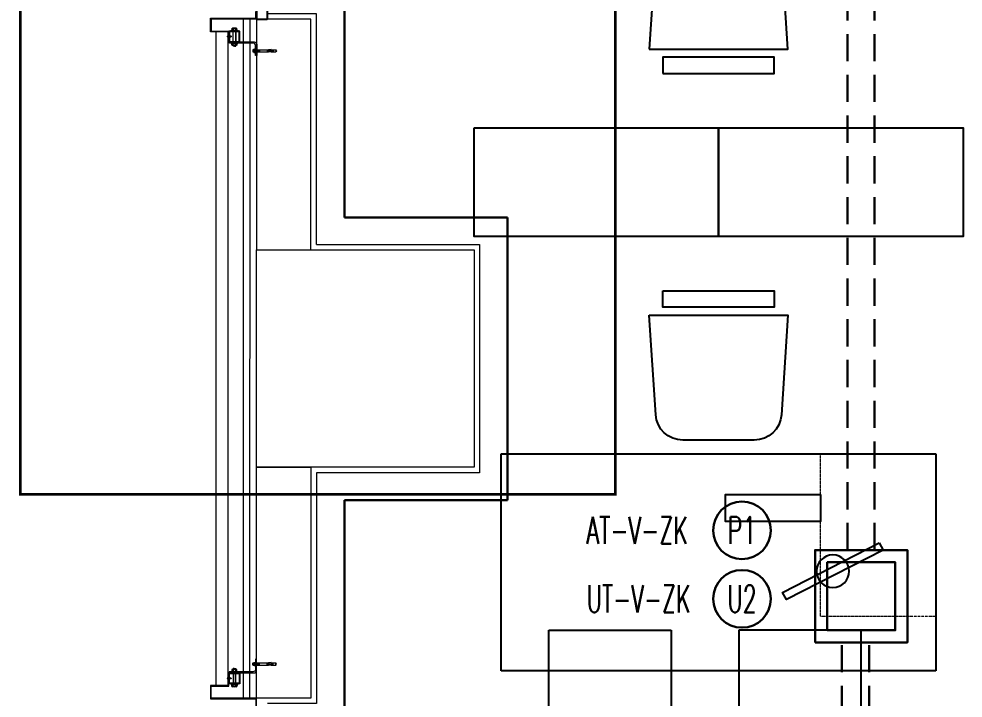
# Model space of a CAD drawing. Extents: x -1439 to 34962, y -872 to 8330.
# Drawn here: x 2713.3 to 3060.8, y 1627.5 to 1877.6 of the extents above; entities that cross this region are included whole.
import ezdxf
from ezdxf.enums import TextEntityAlignment as Align

# ---------------------------------------------------------------- set-up
doc = ezdxf.new("R2010")
doc.units = 0
for name, pattern in [('DOT2', [0.125, 0, -0.125]), ('HIDDEN', [0.375, 0.25, -0.125]), ('HIDDEN2', [4.7625, 3.175, -1.5875])]:
    doc.linetypes.add(name, pattern=pattern)
doc.layers.get('0').update_dxf_attribs({"color": 9, "lineweight": 9})
for name, color, linetype, lineweight in [('00', 9, 'Continuous', 9), ('01', 9, 'Continuous', 9), ('05', 9, 'Continuous', 9), ('06D', 9, 'Continuous', 9), ('10', 9, 'Continuous', 9), ('10A', 9, 'Continuous', 9), ('14', 9, 'Continuous', 9), ('21', 9, 'Continuous', 9), ('33', 9, 'BATTING', 9), ('E-KABLO', 7, 'Continuous', 30), ('E-YAZI', 7, 'Continuous', 30)]:
    doc.layers.add(name, color=color, linetype=linetype, lineweight=lineweight)
doc.styles.add('E-YAZI', font='txttw.shx')
doc.linetypes.add('BATTING', pattern='A,0.0001,-0.1,[134,ltypeshp.shx,S=0.1,R=0,X=-0.1,Y=0],-0.2,[134,ltypeshp.shx,S=0.1,R=180,X=0.1,Y=0],-0.1', length=0.4001)

# ---------------------------------------------------------------- blocks, each defined once
blk = doc.blocks.new('p-kolon-80x80-vw')
at = {"layer": '01'}
blk.add_lwpolyline([(-40, -40), (-40, 40), (40, 40), (40, -40)], close=True, dxfattribs=at)
blk = doc.blocks.new('ciftkanatdograma_pr2')
at = {"layer": '10', "lineweight": 25, "ltscale": 0.5}
blk.add_lwpolyline([(-150, -3.8, 0.414214), (-149.8, -4), (-146.2, -4, 0.414214), (-146, -3.8), (-146, -0.2, 0.414214), (-146.2, 0), (-149.8, 0, 0.414214), (-150, -0.2)], format="xyb", close=True, dxfattribs=at)
blk = doc.blocks.new('cxvxv')
for p, q in [((-21988.4, 8560.98, 0), (-21988.4, 8560.32, 0)), ((-21988.4, 8560.32, 0), (-21986.64, 8560.32, 0)), ((-21986.86, 8561.07, 0), (-21988.18, 8561.07, 0)), ((-21988.02, 8561.25, 0), (-21987.03, 8561.3, 0)), ((-21988.02, 8561.25, 0), (-21988, 8561.26, 0)), ((-21988, 8561.23, 0), (-21988.02, 8561.25, 0)), ((-21988.02, 8561.13, 0), (-21987.03, 8561.19, 0)), ((-21988.02, 8561.13, 0), (-21988, 8561.14, 0)), ((-21988, 8561.11, 0), (-21988.02, 8561.13, 0)), ((-21988.02, 8560.32, 0), (-21987.02, 8560.32, 0)), ((-21988.02, 8560.28, 0), (-21988.02, 8560.32, 0)), ((-21988.02, 8560.11, 0), (-21988.02, 8555.61, 0)), ((-21988, 8561.3, 0), (-21987.94, 8561.35, 0)), ((-21988, 8561.26, 0), (-21988, 8561.3, 0)), ((-21988, 8561.14, 0), (-21988, 8561.23, 0)), ((-21988, 8561.07, 0), (-21988, 8561.11, 0)), ((-21987.96, 8560.98, 0), (-21987.96, 8560.32, 0)), ((-21987.54, 8561.35, 0), (-21987.94, 8561.35, 0)), ((-21987.7, 8561.05, 0), (-21987.7, 8561.08, 0)), ((-21987.7, 8561.07, 0), (-21987.7, 8561.07, 0)), ((-21987.54, 8561.35, 0), (-21987.1, 8561.35, 0)), ((-21987.03, 8561.3, 0), (-21987.1, 8561.35, 0)), ((-21987.08, 8560.64, 0), (-21987.08, 8560.98, 0)), ((-21987.08, 8560.64, 0), (-21987.08, 8560.32, 0)), ((-21987.06, 8560.32, 0), (-21987.06, 8560.28, 0)), ((-21987.06, 8555.61, 0), (-21987.06, 8560.11, 0)), ((-21987.05, 8561.32, 0), (-21987.03, 8561.3, 0)), ((-21987.03, 8561.3, 0), (-21987.05, 8561.28, 0)), ((-21987.03, 8561.3, 0), (-21987.05, 8561.29, 0)), ((-21987.05, 8561.28, 0), (-21987.05, 8561.2, 0)), ((-21987.05, 8561.2, 0), (-21987.03, 8561.19, 0)), ((-21987.03, 8561.19, 0), (-21987.05, 8561.17, 0)), ((-21987.05, 8561.17, 0), (-21987.05, 8561.08, 0)), ((-21987.05, 8561.08, 0), (-21987.03, 8561.07, 0)), ((-21987.02, 8560.32, 0), (-21987.02, 8560.28, 0)), ((-21987.02, 8555.61, 0), (-21987.02, 8560.11, 0)), ((-21986.64, 8560.32, 0), (-21986.64, 8560.98, 0)), ((-21988.4, 8555.4, 0), (-21986.64, 8555.4, 0)), ((-21988.4, 8554.74, 0), (-21988.4, 8555.4, 0)), ((-21986.86, 8554.65, 0), (-21988.17, 8554.65, 0)), ((-21988.02, 8555.44, 0), (-21988.02, 8555.4, 0)), ((-21988.02, 8555.4, 0), (-21987.02, 8555.4, 0)), ((-21987.96, 8554.74, 0), (-21987.96, 8555.4, 0)), ((-21987.08, 8555.08, 0), (-21987.08, 8555.4, 0)), ((-21987.08, 8555.08, 0), (-21987.08, 8554.74, 0)), ((-21987.06, 8555.4, 0), (-21987.06, 8555.44, 0)), ((-21987.02, 8555.4, 0), (-21987.02, 8555.44, 0)), ((-21986.64, 8555.4, 0), (-21986.64, 8554.74, 0))]:
    blk.add_line(p, q)
at = {"elevation": 0}
for points in [[(-21986.3, 8560.11), (-21988.7, 8560.11), (-21988.7, 8560.28), (-21986.3, 8560.28)], [(-21986.3, 8555.61), (-21988.7, 8555.61), (-21988.7, 8555.44), (-21986.3, 8555.44)]]:
    blk.add_lwpolyline(points, close=True, dxfattribs=at)
for points in [[(-21987.98, 8560.28), (-21987.98, 8560.32)], [(-21987.98, 8560.11), (-21987.98, 8555.61)], [(-21987.98, 8555.44), (-21987.98, 8555.4)]]:
    blk.add_lwpolyline(points, dxfattribs=at)
for centre, radius, start, end in [((-21988.18, 8560.75, 0), 0.315, 45.8497, 134.1503), ((-21987.52, 8559.95, 0), 1.12, 66.8701, 113.1299), ((-21987.52, 8559.95, 0), 1.12, 66.8701, 113.1299), ((-21986.86, 8560.76, 0), 0.313, 45.449, 134.551), ((-21988.18, 8554.97, 0), 0.315, 225.8497, 314.1503), ((-21987.52, 8555.77, 0), 1.12, 246.8701, 293.1299), ((-21987.52, 8555.77, 0), 1.12, 246.8701, 293.1299), ((-21986.86, 8554.96, 0), 0.313, 225.449, 314.551)]:
    blk.add_arc(centre, radius, start, end)
blk = doc.blocks.new('VIDA')
for p, q in [((-18072, 6523.9), (-18071.9, 6524)), ((-18071.9, 6523.8), (-18072, 6523.9)), ((-18071.9, 6524), (-18070.1, 6524.7)), ((-18069.6, 6522.9), (-18071.9, 6523.8)), ((-18069.7, 6524.9), (-18070.6, 6523.2)), ((-18070.6, 6523.2), (-18070.1, 6524.7)), ((-18070.1, 6524.7), (-18069.9, 6525.1)), ((-18069.9, 6525.1), (-18070.1, 6524.1)), ((-18070.1, 6524.1), (-18070, 6524.3)), ((-18070, 6524.3), (-18069.8, 6525.1)), ((-18069.9, 6525.1), (-18069.8, 6525.1)), ((-18069.8, 6525.1), (-18069.7, 6524.9)), ((-18069.7, 6524.9), (-18069.3, 6525)), ((-18069.6, 6522.8), (-18069.1, 6525)), ((-18069.6, 6522.8), (-18069.6, 6522.9)), ((-18069.4, 6522.4), (-18069.6, 6522.8)), ((-18068.9, 6525.3), (-18069.4, 6522.4)), ((-18069.3, 6522.4), (-18069.4, 6522.4)), ((-18069.3, 6522.4), (-18068.9, 6525.3)), ((-18069.3, 6525), (-18069.1, 6525)), ((-18069.1, 6522.8), (-18069.3, 6522.4)), ((-18069.1, 6525), (-18068.9, 6525.3)), ((-18068.7, 6522.8), (-18069.1, 6522.8)), ((-18068.9, 6525.3), (-18068.9, 6525.3)), ((-18068.9, 6525.3), (-18068.7, 6525)), ((-18068.7, 6522.8), (-18068.2, 6525)), ((-18068.7, 6525), (-18068.2, 6525)), ((-18068.5, 6522.4), (-18068.7, 6522.8)), ((-18068, 6525.3), (-18068.5, 6522.4)), ((-18068.4, 6522.4), (-18068.5, 6522.4)), ((-18068.4, 6522.4), (-18067.9, 6525.3)), ((-18068.2, 6522.8), (-18068.4, 6522.4)), ((-18068.2, 6522.8), (-18068.4, 6522.4)), ((-18068.2, 6525), (-18068, 6525.3)), ((-18067.7, 6525), (-18068.2, 6522.8)), ((-18067.7, 6522.8), (-18068.2, 6522.8)), ((-18067.9, 6525.3), (-18068, 6525.3)), ((-18067.9, 6525.3), (-18067.7, 6525)), ((-18067.7, 6522.8), (-18067.2, 6525)), ((-18067.7, 6525), (-18067.2, 6525)), ((-18067.5, 6522.4), (-18067.7, 6522.8)), ((-18067, 6525.3), (-18067.5, 6522.4)), ((-18067.4, 6522.4), (-18067.5, 6522.4)), ((-18067.4, 6522.4), (-18066.9, 6525.3)), ((-18067.2, 6522.8), (-18067.4, 6522.4)), ((-18067.2, 6522.8), (-18067.4, 6522.4)), ((-18067.2, 6525), (-18067, 6525.3)), ((-18066.7, 6525), (-18067.2, 6522.8)), ((-18066.7, 6522.8), (-18067.2, 6522.8)), ((-18066.9, 6525.3), (-18067, 6525.3)), ((-18066.9, 6525.3), (-18066.7, 6525)), ((-18066.3, 6525), (-18066.7, 6525)), ((-18066.7, 6522.8), (-18066.3, 6525)), ((-18066.5, 6522.4), (-18066.7, 6522.8)), ((-18066.1, 6525.3), (-18066.5, 6522.4)), ((-18066.5, 6522.4), (-18066, 6525.3)), ((-18066.3, 6522.8), (-18066.5, 6522.4)), ((-18066.3, 6522.8), (-18066.5, 6522.4)), ((-18066.5, 6522.4), (-18066.5, 6522.4)), ((-18066.3, 6525), (-18066.1, 6525.3)), ((-18065.8, 6525), (-18066.3, 6522.8)), ((-18066.3, 6522.8), (-18065.8, 6522.8)), ((-18066, 6525.3), (-18066.1, 6525.3)), ((-18066, 6525.3), (-18065.8, 6525)), ((-18065.8, 6522.8), (-18065.3, 6525)), ((-18065.8, 6525), (-18065.3, 6525)), ((-18065.6, 6522.4), (-18065.8, 6522.8)), ((-18065.1, 6525.3), (-18065.6, 6522.4)), ((-18065.5, 6522.4), (-18065.6, 6522.4)), ((-18065.5, 6522.4), (-18065, 6525.3)), ((-18065.3, 6522.8), (-18065.5, 6522.4)), ((-18065.3, 6522.8), (-18065.5, 6522.4)), ((-18065.3, 6525), (-18065.1, 6525.3)), ((-18064.8, 6525), (-18065.3, 6522.8)), ((-18064.8, 6522.8), (-18065.3, 6522.8)), ((-18065.1, 6525.3), (-18065, 6525.3)), ((-18065, 6525.3), (-18064.8, 6525)), ((-18064.8, 6525), (-18064.3, 6525)), ((-18064.8, 6522.8), (-18064.3, 6525)), ((-18064.6, 6522.4), (-18064.8, 6522.8)), ((-18064.1, 6525.3), (-18064.6, 6522.4)), ((-18064.5, 6522.4), (-18064.6, 6522.4)), ((-18064.5, 6522.4), (-18064, 6525.3)), ((-18064.3, 6522.8), (-18064.5, 6522.4)), ((-18064.3, 6522.8), (-18064.5, 6522.4)), ((-18064.3, 6525), (-18064.1, 6525.3)), ((-18063.8, 6525), (-18064.3, 6522.8)), ((-18063.8, 6522.8), (-18064.3, 6522.8)), ((-18064, 6525.3), (-18064.1, 6525.3)), ((-18064, 6525.3), (-18063.8, 6525)), ((-18063.8, 6522.8), (-18062, 6525)), ((-18062, 6525), (-18063.8, 6525)), ((-18063.6, 6522.4), (-18063.8, 6522.8)), ((-18063.6, 6522.4), (-18061.7, 6525.3)), ((-18061.8, 6525.3), (-18063.6, 6522.4)), ((-18062, 6522.8), (-18063.6, 6522.4)), ((-18062, 6522.8), (-18063.6, 6522.4)), ((-18063.6, 6522.4), (-18063.6, 6522.4)), ((-18061.5, 6525), (-18063.4, 6522.8)), ((-18063.4, 6522.8), (-18061.5, 6522.8)), ((-18061.7, 6525.3), (-18063.2, 6525.3)), ((-18062.7, 6522.4), (-18061.5, 6522.8)), ((-18062.6, 6522.4), (-18062.1, 6525.3)), ((-18062.4, 6522.8), (-18062.6, 6522.4)), ((-18062.4, 6522.8), (-18062.6, 6522.4)), ((-18062.6, 6522.4), (-18061.3, 6522.4)), ((-18062.4, 6525), (-18062.2, 6525.3)), ((-18061.5, 6525), (-18062.4, 6525)), ((-18061.5, 6522.8), (-18062.4, 6525)), ((-18061.9, 6525), (-18062.4, 6522.8)), ((-18061.9, 6522.8), (-18062.4, 6522.8)), ((-18062.2, 6525.3), (-18062.1, 6525.3)), ((-18062.2, 6525.3), (-18061.3, 6522.4)), ((-18062.1, 6525.3), (-18061.9, 6525)), ((-18062, 6525), (-18061.8, 6525.3)), ((-18061.9, 6525), (-18061.4, 6525)), ((-18061.9, 6522.8), (-18061.4, 6525)), ((-18061.7, 6522.4), (-18061.9, 6522.8)), ((-18061.2, 6525.3), (-18061.7, 6522.4)), ((-18061.7, 6525.3), (-18061.5, 6525)), ((-18061.6, 6522.4), (-18061.7, 6522.4)), ((-18061.6, 6522.4), (-18061.2, 6525.3)), ((-18061.4, 6522.8), (-18061.6, 6522.4)), ((-18061.4, 6522.8), (-18061.6, 6522.4)), ((-18061.4, 6525), (-18061.2, 6525.3)), ((-18061, 6525), (-18061.4, 6522.8)), ((-18060.9, 6522.8), (-18061.4, 6522.8)), ((-18061.2, 6525.3), (-18061, 6525)), ((-18061.2, 6525.3), (-18061.2, 6525.3)), ((-18061, 6525), (-18060.5, 6525)), ((-18060.9, 6522.8), (-18060.5, 6525)), ((-18060.7, 6522.4), (-18060.9, 6522.8)), ((-18060.7, 6522.4), (-18060.2, 6525.3)), ((-18060.3, 6525.3), (-18060.7, 6522.4)), ((-18060.5, 6522.8), (-18060.7, 6522.4)), ((-18060.5, 6522.8), (-18060.7, 6522.4)), ((-18060.7, 6522.4), (-18060.7, 6522.4)), ((-18060.5, 6525), (-18060.3, 6525.3)), ((-18060, 6525), (-18060.5, 6522.8)), ((-18060.5, 6522.8), (-18060, 6522.8)), ((-18060.3, 6525.3), (-18060.2, 6525.3)), ((-18060.2, 6525.3), (-18060, 6525)), ((-18060, 6525), (-18059.5, 6525)), ((-18060, 6522.8), (-18059.5, 6525)), ((-18059.8, 6522.4), (-18060, 6522.8)), ((-18059.3, 6525.3), (-18059.8, 6522.4)), ((-18059.7, 6522.4), (-18059.8, 6522.4)), ((-18059.7, 6522.4), (-18059.2, 6525.3)), ((-18059.5, 6522.8), (-18059.7, 6522.4)), ((-18059.5, 6522.8), (-18059.7, 6522.4)), ((-18059.5, 6525), (-18059.3, 6525.3)), ((-18059.2, 6524), (-18059.5, 6522.8)), ((-18059.5, 6522.8), (-18059.2, 6522.8)), ((-18059.3, 6525.3), (-18059.2, 6525.3)), ((-18058.1, 6526.6), (-18059.2, 6526.6)), ((-18059.2, 6521.2), (-18059.2, 6526.6)), ((-18058.1, 6521.2), (-18059.2, 6521.2))]:
    blk.add_line(p, q)
for points in [[(-18068.7, 6525), (-18069.1, 6522.8)], [(-18057.2, 6524.3), (-18057.5, 6524), (-18057.5, 6523.8), (-18057.2, 6523.5)]]:
    blk.add_lwpolyline(points)
for centre, start, end in [((-18062.4, 6523.6), 7.5095, 35.2427), ((-18062.4, 6524.2), 324.7573, 352.4905)]:
    blk.add_arc(centre, 5.21, start, end)
blk = doc.blocks.new('çelik dübel')
at = {"ltscale": 7}
for p, q in [((-87.2, -2), (-85, 2)), ((-85, -6), (-85, 2)), ((-68, 2), (-85, 2)), ((-75, -6), (-75, 2)), ((-70, -6), (-70, 2)), ((-68, 3), (-58, 2)), ((-68, -7), (-68, 3)), ((-58, -6), (-58, 2)), ((-8.5, 2), (-58, 2)), ((-53, 1.5), (-58, 1.5)), ((-53, -6), (-53, 2)), ((-25, -6), (-25, 2)), ((-25, -6), (-23.9, 2)), ((-23, -6), (-21.9, 2)), ((-21, -6), (-19.9, 2)), ((-19, -6), (-17.9, 2)), ((-17, -6), (-15.9, 2)), ((-85, -6), (-87.2, -2)), ((-68, -6), (-85, -6)), ((-68, -7), (-58, -6)), ((-53, -5.5), (-58, -5.5)), ((-8.5, -6), (-58, -6))]:
    blk.add_line(p, q, dxfattribs=at)
for p, q in [((-15, -6), (-13.9, 2)), ((-13, -6), (-11.9, 2)), ((-11, -6), (-10, 1.1)), ((-10, -9), (-10, 5)), ((-9, 5), (-10, 5)), ((-10, 3), (-10, 5)), ((-9, -9), (-9, 5)), ((-8.5, 2), (-8.5, 3)), ((-8.5, -4), (-8.5, 0)), ((-5, 4), (-7.5, 4)), ((-5, 1), (-7.5, 1)), ((-4, 2), (-4, 3)), ((-1, 2), (-4, 2)), ((-4, -4), (-4, 0)), ((-3, -6), (-1.9, 2)), ((-1, -6), (0, 1.1)), ((0, -5), (0, 1)), ((-10, -7), (-10, -9.1)), ((-9, -9), (-10, -9)), ((-8.5, -6), (-8.5, -7)), ((-5, -5), (-7.5, -5)), ((-5, -8), (-7.5, -8)), ((-4, -6), (-4, -7)), ((-1, -6), (-4, -6))]:
    blk.add_line(p, q)
for points in [[(-68, 0.6), (-67.4, 0.4), (-67, 0.1), (-66.6, -0.3), (-66.2, -0.8), (-65.9, -1.3), (-65.7, -1.9), (-65.4, -2.3), (-65.2, -2.8), (-65, -3.1), (-64.8, -3.3), (-64.6, -3.5), (-64.4, -3.6), (-64.2, -3.5), (-63.9, -3.5), (-63.7, -3.3), (-63.5, -3.1), (-63.2, -2.9), (-62.9, -2.6), (-62.7, -2.3), (-62.4, -2), (-62.1, -1.7), (-61.9, -1.4), (-61.6, -1.1), (-61.4, -0.9), (-61.2, -0.7), (-61, -0.6), (-60.8, -0.5), (-60.6, -0.5), (-60.4, -0.5), (-60.3, -0.7), (-60.1, -0.9), (-59.9, -1.1), (-59.8, -1.5), (-59.6, -1.9), (-59.4, -2.3), (-59.2, -2.7), (-58.9, -3), (-58.7, -3.3), (-58.4, -3.5), (-58, -3.5)], [(-68, -0.5), (-68, -0.5), (-67.9, -0.5), (-67.9, -0.5), (-67.8, -0.5), (-67.8, -0.6), (-67.7, -0.6), (-67.7, -0.6), (-67.6, -0.7), (-67.6, -0.7), (-67.6, -0.8), (-67.5, -0.8), (-67.5, -0.8), (-67.5, -0.9), (-67.4, -0.9), (-67.4, -0.9), (-67.3, -1), (-67.3, -1), (-67.3, -1.1), (-67.2, -1.1), (-67.2, -1.2), (-67.2, -1.2), (-67.1, -1.3), (-67.1, -1.3), (-67.1, -1.4), (-67, -1.4), (-67, -1.5), (-67, -1.5), (-66.9, -1.6), (-66.9, -1.6), (-66.9, -1.7), (-66.9, -1.7), (-66.8, -1.8), (-66.8, -1.9), (-66.8, -1.9), (-66.7, -2), (-66.7, -2), (-66.7, -2.1), (-66.6, -2.2), (-66.6, -2.2), (-66.6, -2.3), (-66.6, -2.3), (-66.5, -2.4), (-66.5, -2.5), (-66.5, -2.5), (-66.4, -2.6), (-66.4, -2.7), (-66.4, -2.7), (-66.3, -2.8), (-66.3, -2.8), (-66.3, -2.9), (-66.3, -3), (-66.2, -3), (-66.2, -3.1), (-66.2, -3.1), (-66.1, -3.2), (-66.1, -3.2), (-66.1, -3.3), (-66, -3.4), (-66, -3.4), (-66, -3.5), (-65.9, -3.5), (-65.9, -3.6), (-65.9, -3.6), (-65.8, -3.7), (-65.8, -3.7), (-65.7, -3.8), (-65.7, -3.8), (-65.7, -3.9), (-65.6, -3.9), (-65.6, -4), (-65.5, -4), (-65.5, -4.1), (-65.4, -4.1), (-65.4, -4.1), (-65.3, -4.2), (-65.3, -4.2), (-65.2, -4.3), (-65.2, -4.3), (-65.1, -4.3), (-65, -4.4), (-65, -4.4), (-64.9, -4.4), (-64.9, -4.4), (-64.8, -4.5), (-64.7, -4.5), (-64.7, -4.5), (-64.6, -4.5), (-64.5, -4.5), (-64.5, -4.5), (-64.4, -4.5), (-64.3, -4.5), (-64.3, -4.5), (-64.2, -4.5), (-64.1, -4.5), (-64.1, -4.5), (-64, -4.5), (-64, -4.5), (-63.9, -4.5), (-63.8, -4.5), (-63.8, -4.5), (-63.7, -4.4), (-63.7, -4.4), (-63.6, -4.4), (-63.6, -4.4), (-63.5, -4.4), (-63.4, -4.3), (-63.4, -4.3), (-63.3, -4.3), (-63.3, -4.3), (-63.3, -4.2), (-63.2, -4.2), (-63.2, -4.2), (-63.1, -4.1), (-63.1, -4.1), (-63, -4.1), (-63, -4), (-62.9, -4), (-62.9, -4), (-62.9, -3.9), (-62.8, -3.9), (-62.8, -3.9), (-62.7, -3.8), (-62.7, -3.8), (-62.7, -3.8), (-62.6, -3.7), (-62.6, -3.7), (-62.5, -3.6), (-62.5, -3.6), (-62.5, -3.6), (-62.4, -3.5), (-62.4, -3.5), (-62.4, -3.5), (-62.3, -3.4), (-62.3, -3.4), (-62.2, -3.3), (-62.2, -3.3), (-62.2, -3.3), (-62.1, -3.2), (-62.1, -3.2), (-62.1, -3.1), (-62, -3.1), (-62, -3.1), (-62, -3), (-61.9, -3), (-61.9, -2.9), (-61.9, -2.9), (-61.8, -2.9), (-61.8, -2.8), (-61.7, -2.8), (-61.7, -2.7), (-61.7, -2.7), (-61.6, -2.6), (-61.6, -2.6), (-61.6, -2.6), (-61.5, -2.5), (-61.5, -2.5), (-61.5, -2.5), (-61.4, -2.4), (-61.4, -2.4), (-61.4, -2.3), (-61.3, -2.3), (-61.3, -2.3), (-61.3, -2.2), (-61.3, -2.2), (-61.2, -2.2), (-61.2, -2.1), (-61.2, -2.1), (-61.1, -2), (-61.1, -2), (-61.1, -2), (-61, -1.9), (-61, -1.9), (-61, -1.9), (-61, -1.9), (-60.9, -1.8), (-60.9, -1.8), (-60.9, -1.8), (-60.9, -1.8), (-60.9, -1.8), (-60.9, -1.7), (-60.8, -1.7), (-60.8, -1.7), (-60.8, -1.7), (-60.8, -1.7), (-60.8, -1.7), (-60.8, -1.8), (-60.7, -1.8), (-60.7, -1.8), (-60.7, -1.8), (-60.7, -1.9), (-60.7, -1.9), (-60.7, -1.9), (-60.6, -2), (-60.6, -2), (-60.6, -2.1), (-60.6, -2.1), (-60.6, -2.1), (-60.5, -2.2), (-60.5, -2.2), (-60.5, -2.3), (-60.5, -2.3), (-60.4, -2.4), (-60.4, -2.5), (-60.4, -2.5), (-60.4, -2.6), (-60.3, -2.6), (-60.3, -2.7), (-60.3, -2.7), (-60.3, -2.8), (-60.2, -2.8), (-60.2, -2.9), (-60.2, -3), (-60.1, -3), (-60.1, -3.1), (-60.1, -3.1), (-60, -3.2), (-60, -3.2), (-59.9, -3.3), (-59.9, -3.4), (-59.9, -3.4), (-59.8, -3.5), (-59.8, -3.5), (-59.7, -3.6), (-59.7, -3.6), (-59.6, -3.7), (-59.6, -3.8), (-59.5, -3.8), (-59.5, -3.9), (-59.4, -3.9), (-59.3, -4), (-59.3, -4), (-59.2, -4.1), (-59.1, -4.2), (-59, -4.2), (-58.9, -4.3), (-58.8, -4.3), (-58.6, -4.4), (-58.4, -4.4), (-58.2, -4.5), (-58, -4.5)]]:
    blk.add_lwpolyline(points)
for centre, start, end in [((-7.5, 3), 90, 180), ((-7.5, 2), 180, 270), ((-7.5, 0), 90, 180), ((-5, 3), 0, 90), ((-5, 2), 270, 0), ((-5, 0), 0, 90), ((-1, 1), 0, 90), ((-7.5, -4), 180, 270), ((-7.5, -6), 90, 180), ((-7.5, -7), 180, 270), ((-5, -4), 270, 0), ((-5, -6), 0, 90), ((-5, -7), 270, 0), ((-1, -5), 270, 0)]:
    blk.add_arc(centre, 1, start, end)
blk = doc.blocks.new('kjdol')
at = {"ltscale": 10, "elevation": -278.89}
blk.add_lwpolyline([(77394.12, 60089.89), (77403.28, 60089.89, 0.460237), (77404.18, 60090.79), (77404.18, 60094.89), (77403.78, 60094.89), (77403.78, 60091.29, -0.414214), (77402.78, 60090.29), (77394.12, 60090.29)], format="xyb", close=True, dxfattribs=at)
at = {"elevation": -249.79}
for points in [[(77397.97, 60089.9), (77397.97, 60085.9), (77393.97, 60085.9), (77393.97, 60089.9)], [(77397.77, 60089.7), (77397.77, 60086.1), (77394.17, 60086.1), (77394.17, 60089.7)]]:
    blk.add_lwpolyline(points, close=True, dxfattribs=at)
at = {"extrusion": (0, 0, -1), "xscale": 0.1000000000058208, "yscale": 0.1000000000058208, "zscale": -0.0999999999999091}
blk.add_blockref('çelik dübel', (-77402.74, 60093.36, 459.25), dxfattribs=at)
blk.add_blockref('cxvxv', (99383.5, 51530.11, -249.79))
at = {"xscale": 0.1000000000058208, "yscale": 0.1000000000058208, "zscale": 0.1000000000058208, "rotation": 180}
blk.add_blockref('VIDA', (75587.75, 60740.29, -249.79), dxfattribs=at)
blk = doc.blocks.new('160lıkcalismamasa-vw')
at = {"lineweight": -3, "ltscale": 0.5}
for p, q in [((2355.98, 2657.5), (2355.98, 2662.5)), ((2355.98, 2662.5), (2400.98, 2662.5)), ((2400.98, 2662.5), (2400.98, 2657.5)), ((2425.98, 2662.5), (2425.98, 2657.5)), ((2470.98, 2662.5), (2425.98, 2662.5)), ((2470.98, 2657.5), (2470.98, 2662.5)), ((2400.98, 2657.5), (2355.98, 2657.5)), ((2355.98, 2657.5), (2355.98, 2612.5)), ((2400.98, 2657.5), (2355.98, 2657.5)), ((2400.98, 2612.5), (2400.98, 2657.5)), ((2425.98, 2657.5), (2470.98, 2657.5)), ((2425.98, 2612.5), (2425.98, 2657.5)), ((2425.98, 2657.5), (2470.98, 2657.5)), ((2470.98, 2657.5), (2470.98, 2612.5)), ((2498.48, 2627.5), (2338.48, 2627.5)), ((2338.48, 2627.5), (2338.48, 2547.5)), ((2498.48, 2547.5), (2498.48, 2627.5)), ((2355.98, 2612.5), (2400.98, 2612.5)), ((2470.98, 2612.5), (2425.98, 2612.5)), ((2338.48, 2547.5), (2498.48, 2547.5))]:
    blk.add_line(p, q, dxfattribs=at)
for points in [[(2477.64, 2580.3), (2479.01, 2582.97), (2443.42, 2601.24), (2442.05, 2598.58)], [(2455.98, 2562.5), (2455.98, 2572.5), (2420.98, 2572.5), (2420.98, 2562.5)], [(2397.98, 2487.5), (2438.98, 2487.5), (2438.98, 2493.5), (2397.98, 2493.5)]]:
    blk.add_lwpolyline(points, close=True, dxfattribs=at)
blk.add_lwpolyline([(2392.98, 2496.5), (2443.98, 2496.5), (2441.59, 2533.15, 0.395265), (2431.61, 2542.5), (2405.34, 2542.5, 0.395265), (2395.37, 2533.15)], format="xyb", close=True, dxfattribs=at)
blk.add_circle((2460.53, 2590.77), 6, dxfattribs=at)
at = {"layer": '05', "linetype": 'DOT2'}
for p, q in [((2498.48, 2607.5), (2455.98, 2607.5)), ((2455.98, 2607.5), (2455.98, 2547.5)), ((2498.48, 2547.5), (2498.48, 2607.5)), ((2455.98, 2547.5), (2498.48, 2547.5))]:
    blk.add_line(p, q, dxfattribs=at)
blk = doc.blocks.new('m-çalışma dolap modül-90')
at = {"lineweight": -3, "ltscale": 0.5}
blk.add_lwpolyline([(-90, 0), (0, 0), (0, 40), (-90, 40)], close=True, dxfattribs=at)
blk = doc.blocks.new('E-DÖŞEME BUAT')
at = {"layer": 'E-YAZI', "color": 3}
blk.add_lwpolyline([(-34, 34), (0, 34), (0, 0), (-34, 0)], close=True, dxfattribs=at)
at = {"layer": 'E-YAZI', "color": 5}
blk.add_lwpolyline([(-29.5, 29.5), (-4.5, 29.5), (-4.5, 4.5), (-29.5, 4.5)], close=True, dxfattribs=at)

msp = doc.modelspace()

# ---------------------------------------------------------------- linework, layer by layer
at = {"layer": '00'}
for points in [[(2820.84, 1877.5), (2800.84, 1877.5), (2800.84, 1792.5), (2820.84, 1792.5)], [(2800.84, 1712.5), (2820.84, 1712.5), (2820.84, 1627.5), (2800.84, 1627.5)]]:
    msp.add_lwpolyline(points, close=True, dxfattribs=at)
at = {"layer": '06D'}
msp.add_lwpolyline([(2795.84, 1877.5), (2795.84, 1627.5)], dxfattribs=at)
at = {"layer": '10A'}
for points in [[(2790.64, 1869.1), (2790.34, 1869.1), (2790.34, 1872.8), (2783.84, 1872.8), (2783.84, 1877.8), (2800.54, 1877.8), (2800.54, 1880.34), (2800.84, 1880.34), (2800.84, 1877.5), (2784.14, 1877.5), (2784.14, 1873.1), (2790.64, 1873.1), (2790.64, 1869.1)], [(2785.84, 1872.8), (2785.84, 1632.2), (2790.34, 1632.2), (2790.34, 1872.8), (2785.84, 1872.8)], [(2790.64, 1635.9), (2790.34, 1635.9), (2790.34, 1632.2), (2783.84, 1632.2), (2783.84, 1627.2), (2800.54, 1627.2), (2800.54, 1624.26), (2800.84, 1624.26), (2800.84, 1627.5), (2784.14, 1627.5), (2784.14, 1631.9), (2790.64, 1631.9), (2790.64, 1635.9)]]:
    msp.add_lwpolyline(points, dxfattribs=at)
at = {"layer": '14'}
for points in [[(2822.84, 1794.5), (2822.84, 1879.5), (2804.84, 1879.5)], [(2822.84, 1794.5), (2882.84, 1794.5), (2882.84, 1710.5), (2822.84, 1710.5), (2822.84, 1625.5), (2804.84, 1625.5)]]:
    msp.add_lwpolyline(points, dxfattribs=at)
at = {"layer": '21', "linetype": 'HIDDEN2', "ltscale": 0.1, "const_width": 1}
msp.add_lwpolyline([(2932.84, 1702.5), (2713.84, 1702.5), (2713.84, 2152.5), (2932.84, 2152.5)], close=True, dxfattribs=at)
at = {"layer": '33', "ltscale": 0.2}
msp.add_lwpolyline([(2798.34, 1877.5), (2798.26, 1627.5)], dxfattribs=at)
at = {"layer": 'E-KABLO', "color": 6, "ltscale": 40}
for p, q in [((2833.15, 2400.44), (2833.15, 1804.44)), ((2833.15, 1804.44), (2893.15, 1804.44)), ((2893.15, 1804.44), (2893.15, 1700.44)), ((2833.15, 1700.44), (2833.15, 1423.26)), ((2893.15, 1700.44), (2833.15, 1700.44))]:
    msp.add_line(p, q, dxfattribs=at)
at = {"layer": 'E-KABLO', "color": 6, "linetype": 'HIDDEN', "ltscale": 40}
for p, q in [((3018.25, 1682), (3018.25, 1951.53)), ((3016.21, 1397), (3016.21, 1649.05))]:
    msp.add_line(p, q, dxfattribs=at)
at = {"layer": 'E-KABLO', "color": 4, "linetype": 'HIDDEN', "ltscale": 40}
for p, q in [((3028.25, 1682), (3028.25, 1951.53)), ((3026.21, 1397), (3026.21, 1649.05))]:
    msp.add_line(p, q, dxfattribs=at)
at = {"layer": 'E-KABLO', "color": 7, "linetype": 'Continuous'}
for centre in [(2979.46, 1689.28), (2979.46, 1664.06)]:
    msp.add_circle(centre, 10.61, dxfattribs=at)

# ---------------------------------------------------------------- block references
msp.add_blockref('p-kolon-80x80-vw', (2840.84, 1752.5))
at = {"layer": '05'}
msp.add_blockref('160lıkcalismamasa-vw', (552.36, -630), dxfattribs=at)
at = {"layer": '05', "xscale": -1, "rotation": 180}
for name, p in [('m-çalışma dolap modül-90', (2970.84, 1837.5)), ('m-çalışma dolap modül-90', (3060.84, 1837.5)), ('160lıkcalismamasa-vw', (552.36, 4265))]:
    msp.add_blockref(name, p, dxfattribs=at)
at = {"layer": '10', "linetype": 'HIDDEN', "rotation": 90}
msp.add_blockref('ciftkanatdograma_pr2', (2800.84, 2027.5), dxfattribs=at)
at = {"layer": '10', "xscale": -1, "rotation": 180}
msp.add_blockref('kjdol', (-74603.33, 61958.99, 249.79), dxfattribs=at)
at = {"layer": '10'}
msp.add_blockref('kjdol', (-74603.34, -58453.1, 249.79), dxfattribs=at)
at = {"layer": 'E-YAZI', "color": 1, "xscale": -1, "rotation": 180}
msp.add_blockref('E-DÖŞEME BUAT', (3040.34, 1682), dxfattribs=at)

# ---------------------------------------------------------------- texts
at = {"layer": 'E-KABLO', "color": 3, "linetype": 'Continuous', "style": 'E-YAZI', "width": 0.6}
for s, p in [('P1', (2979.46, 1689.28)), ('U2', (2979.46, 1664.06))]:
    msp.add_text(s, height=10, dxfattribs=at).set_placement(p, align=Align.MIDDLE_CENTER)
at = {"layer": 'E-YAZI', "color": 3, "style": 'E-YAZI', "width": 0.6}
for s, p in [('AT-V-ZK', (2922.28, 1684.28, 0)), ('UT-V-ZK', (2922.28, 1659.06, 0))]:
    msp.add_text(s, height=10, dxfattribs=at).set_placement(p)

doc.saveas('drawing.dxf')
